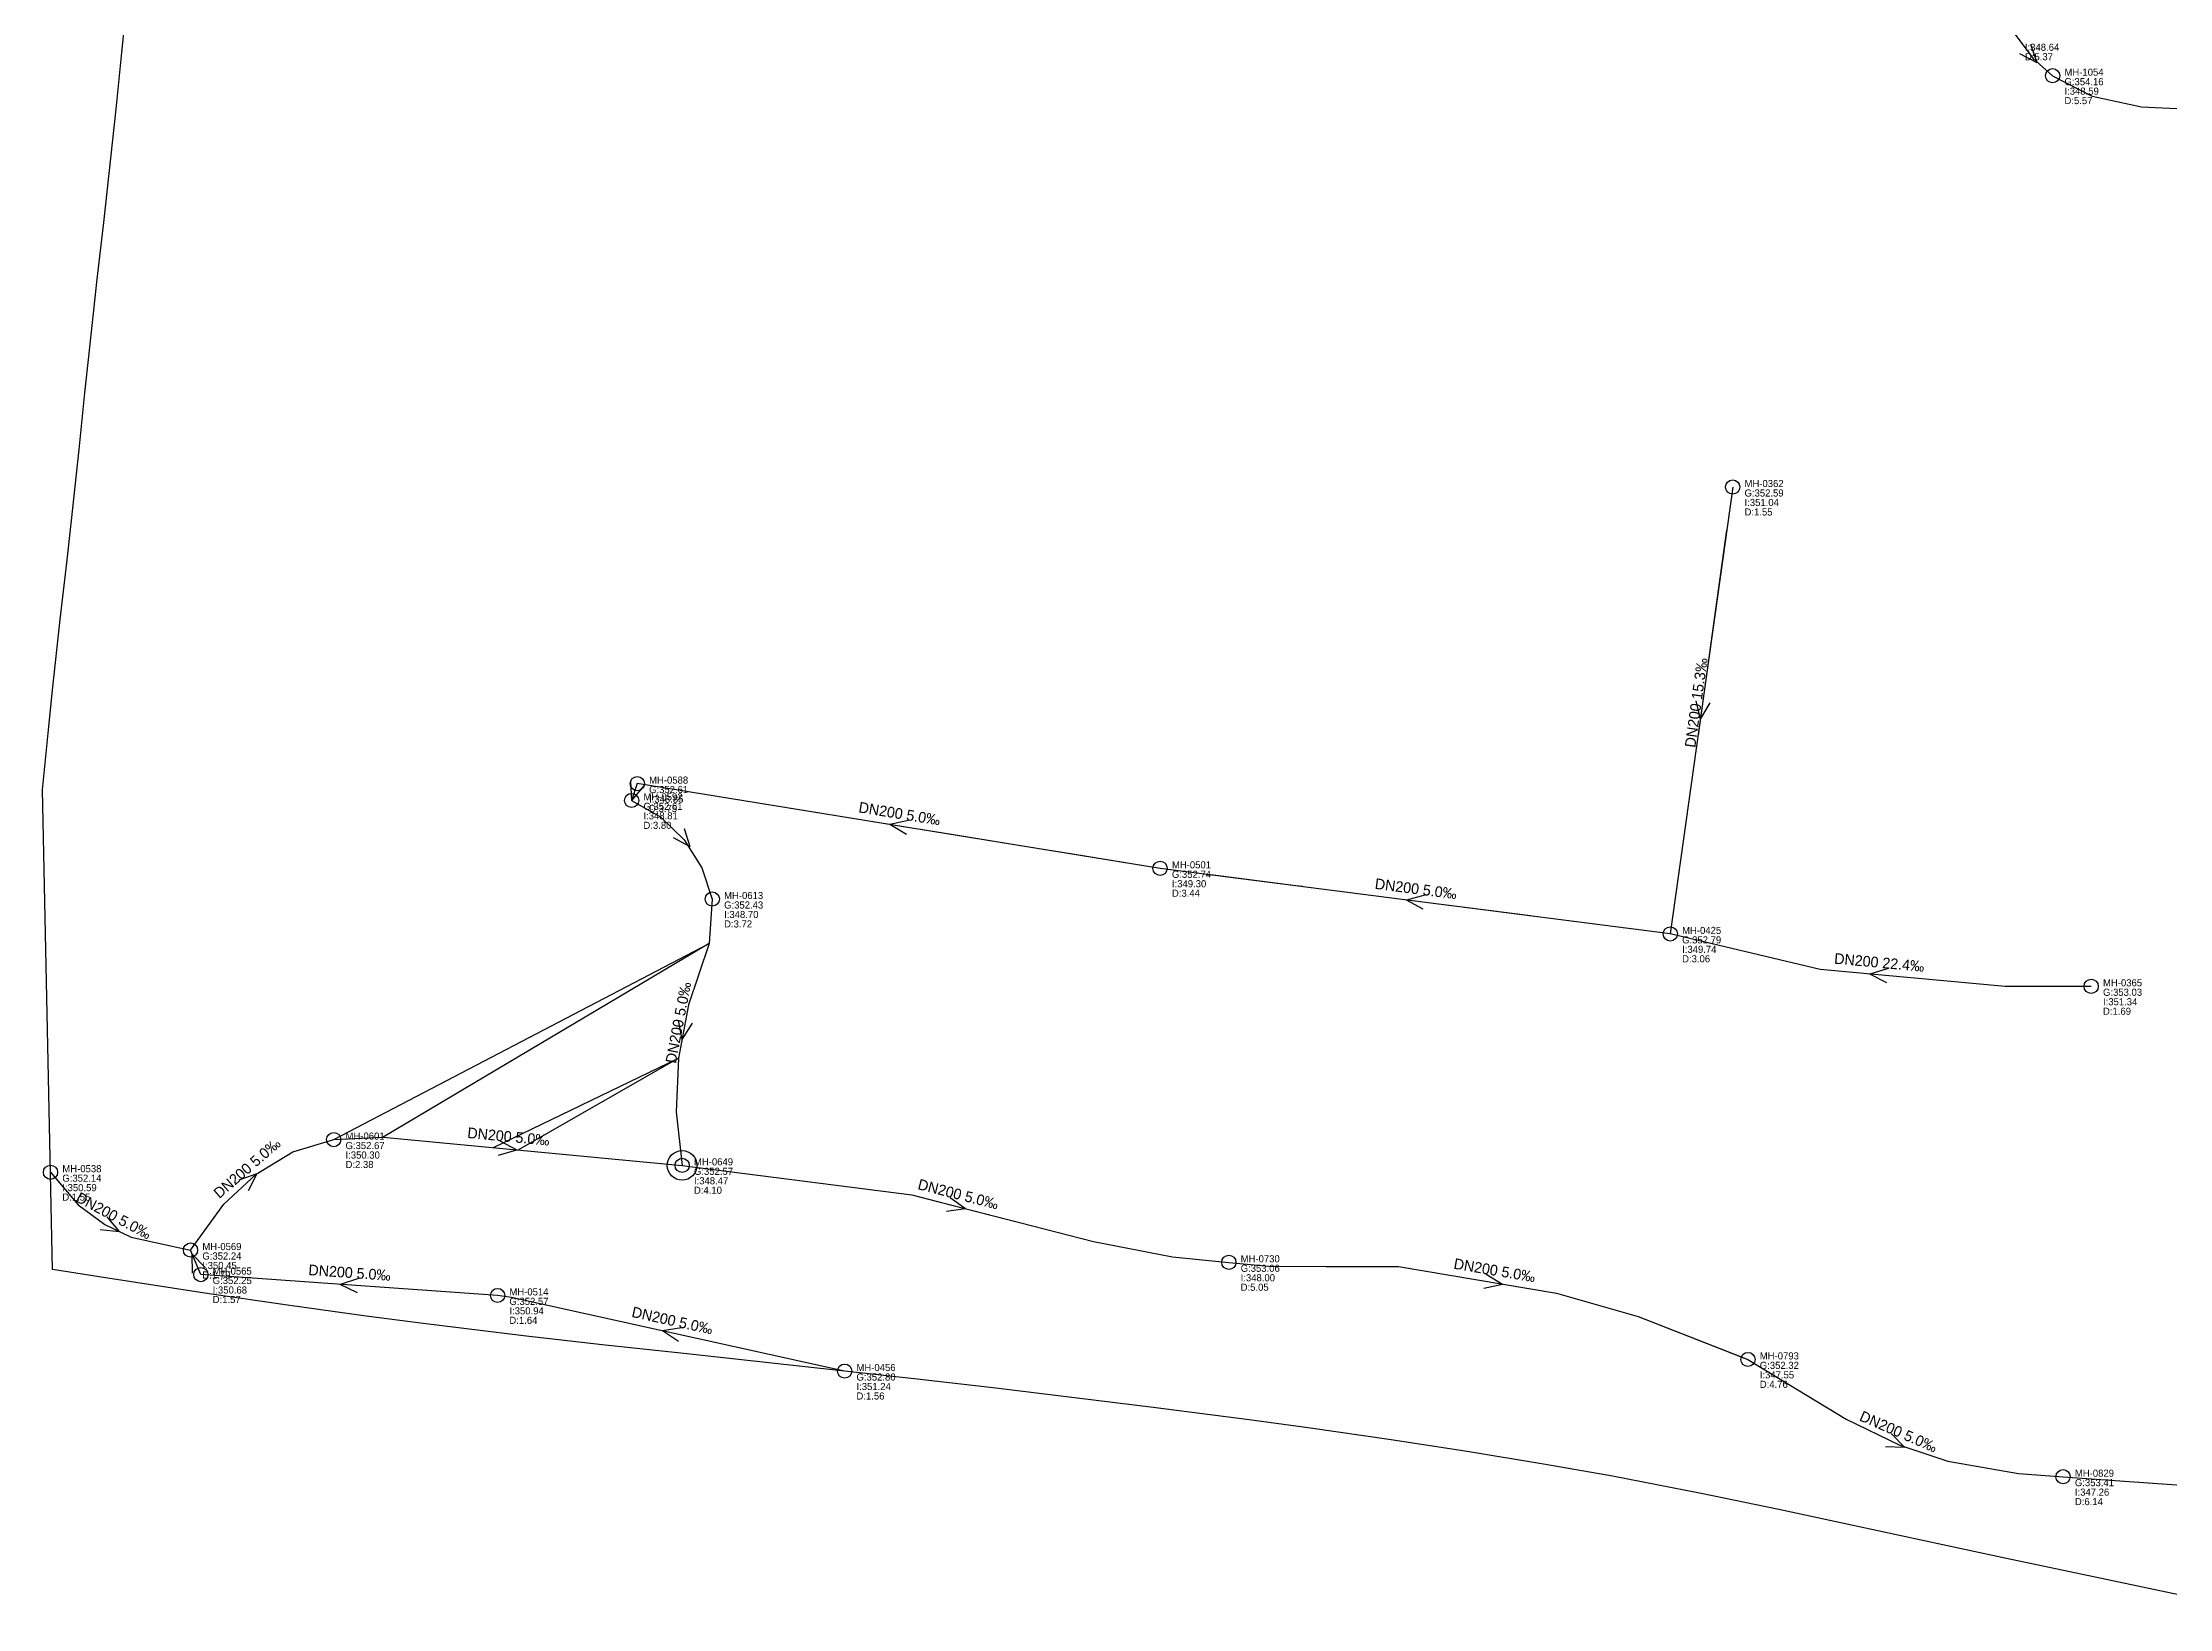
# Model space of a CAD drawing. Header units: metres. Extents: x 449901 to 451990, y 2566737 to 2570846.
# Drawn here: x 449913.2 to 450272.4, y 2567560.9 to 2567825.4 of the extents above; entities that cross this region are included whole.
import ezdxf
from ezdxf.enums import TextEntityAlignment as Align

# ---------------------------------------------------------------- set-up
doc = ezdxf.new("R2010")
doc.units = ezdxf.units.M
for name, color, linetype in [('SEW-CATCHMENT', 4, 'Continuous'), ('SEW-DROP', 6, 'Continuous'), ('SEW-LABEL', 2, 'Continuous'), ('SEW-MH', 7, 'Continuous'), ('SEW-MH-LABEL', 8, 'Continuous'), ('SEW-PIPE-DN200', 3, 'Continuous'), ('SEW-RIDER', 8, 'Continuous')]:
    doc.layers.add(name, color=color, linetype=linetype)

msp = doc.modelspace()

# ---------------------------------------------------------------- linework, layer by layer
at = {"layer": 'SEW-CATCHMENT'}
msp.add_lwpolyline([(450285, 2567560.93), (450271.9, 2567563.69), (450258.8, 2567566.45), (450245.71, 2567569.21), (450237.82, 2567570.89), (450219.54, 2567574.83), (450206.45, 2567577.63), (450193.34, 2567580.34), (450178.34, 2567583.25), (450167.03, 2567585.27), (450153.82, 2567587.46), (450140.59, 2567589.48), (450127.34, 2567591.38), (450117.01, 2567592.78), (450100.79, 2567594.88), (450087.51, 2567596.53), (450074.22, 2567598.12), (450060.92, 2567599.65), (450048.67, 2567601.02), (450047.62, 2567601.14), (450035.87, 2567602.43), (450021.01, 2567604.03), (450007.7, 2567605.48), (449994.4, 2567606.98), (449977.47, 2567609.04), (449967.84, 2567610.3), (449954.58, 2567612.15), (449941.34, 2567614.09), (449922.76, 2567616.95), (449914.88, 2567618.2), (449913.19, 2567699.21), (449914.12, 2567708.8), (449914.86, 2567716.06), (449916.18, 2567727.96), (449917.28, 2567737.54), (449918.09, 2567744.7), (449919.36, 2567756.69), (449920.35, 2567766.28), (449921, 2567772.38), (449922.44, 2567785.44), (449923.52, 2567795.01), (449924.44, 2567803.31), (449925.61, 2567814.17), (449926.6, 2567823.75), (449927.57, 2567833.34)], dxfattribs=at)
at = {"layer": 'SEW-DROP'}
msp.add_circle((450021.22, 2567635.77), 2.5, dxfattribs=at)
at = {"layer": 'SEW-LABEL'}
for p, q in [((450247.13, 2567823.56), (450250.01, 2567822.08)), ((450248.94, 2567825.13), (450250.01, 2567822.08)), ((450192.41, 2567714.25), (450193.18, 2567711.12)), ((450194.79, 2567713.92), (450193.18, 2567711.12)), ((450012.51, 2567700.63), (450012.69, 2567697.41)), ((450014.78, 2567699.87), (450012.69, 2567697.41)), ((450059.47, 2567694.04), (450056.32, 2567693.34)), ((450059.09, 2567691.67), (450056.32, 2567693.34)), ((450019.69, 2567691.17), (450022.52, 2567689.61)), ((450021.55, 2567692.69), (450022.52, 2567689.61)), ((450146.68, 2567681.4), (450143.55, 2567680.59)), ((450146.37, 2567679.02), (450143.55, 2567680.59)), ((450224.94, 2567669.01), (450221.84, 2567668.09)), ((450224.72, 2567666.62), (450221.84, 2567668.09)), ((450020.56, 2567660.22), (450021.18, 2567657.05)), ((450022.92, 2567659.77), (450021.18, 2567657.05)), ((449990.43, 2567639.89), (449993.3, 2567638.41)), ((449990.2, 2567637.5), (449993.3, 2567638.41)), ((449946.4, 2567633.35), (449949.46, 2567634.4)), ((449947.97, 2567631.53), (449949.46, 2567634.4)), ((450065.88, 2567628.05), (450069.08, 2567628.46)), ((450066.47, 2567630.37), (450069.08, 2567628.46)), ((449922.91, 2567624.93), (449926.12, 2567624.58)), ((449924.04, 2567627.05), (449926.12, 2567624.58)), ((449938.53, 2567617.54), (449938.48, 2567620.77)), ((449940.74, 2567618.47), (449938.48, 2567620.77)), ((449966.57, 2567616.65), (449963.49, 2567615.66)), ((449966.4, 2567614.26), (449963.49, 2567615.66)), ((450156.62, 2567615.03), (450159.78, 2567615.72)), ((450157.02, 2567617.4), (450159.78, 2567615.72)), ((450021.1, 2567608.34), (450017.91, 2567607.82)), ((450020.58, 2567606), (450017.91, 2567607.82)), ((450225.4, 2567590.47), (450227.68, 2567588.17)), ((450224.45, 2567588.26), (450227.68, 2567588.17))]:
    msp.add_line(p, q, dxfattribs=at)
at = {"layer": 'SEW-MH'}
for centre in [(450252.7, 2567819.82), (450198.66, 2567750.34), (450013.64, 2567700.25), (450012.69, 2567697.41), (450101.95, 2567685.94), (450026.31, 2567680.75), (450188.12, 2567674.86), (450259.21, 2567666.01), (449962.37, 2567640.12), (449914.54, 2567634.61), (450021.22, 2567635.77), (449938.19, 2567621.46), (449939.93, 2567617.32), (450113.56, 2567619.39), (449990.05, 2567613.8), (450201.24, 2567602.99), (450048.67, 2567601.02), (450254.46, 2567583.18)]:
    msp.add_circle(centre, 1.2, dxfattribs=at)
at = {"layer": 'SEW-PIPE-DN200'}
for points in [[(450246.02, 2567827.23), (450246.02, 2567827.23), (450249.35, 2567822.77), (450252.7, 2567819.82)], [(450252.7, 2567819.82), (450259.39, 2567816.35), (450267.73, 2567814.59), (450329.61, 2567811.63)], [(450198.66, 2567750.34), (450188.12, 2567674.86)], [(450013.64, 2567700.25), (450012.69, 2567697.41)], [(450101.95, 2567685.94), (450013.64, 2567700.25)], [(450012.69, 2567697.41), (450017.54, 2567694.63), (450021.57, 2567690.77), (450024.55, 2567686.05), (450026.31, 2567680.75)], [(450188.12, 2567674.86), (450101.95, 2567685.94)], [(450026.31, 2567680.75), (450026.31, 2567680.75), (450025.78, 2567673.26), (450022.28, 2567662.86), (450020.58, 2567653.86), (450020.23, 2567644.79), (450021.22, 2567635.77)], [(450259.21, 2567666.01), (450244.69, 2567666), (450213.42, 2567668.86), (450188.12, 2567674.86)], [(449938.19, 2567621.46), (449943.83, 2567629.23), (449949.25, 2567634.29), (449955.48, 2567638.06), (449962.37, 2567640.12)], [(449962.37, 2567640.12), (449962.37, 2567640.12), (449970.75, 2567640.55), (450021.22, 2567635.77)], [(450021.22, 2567635.77), (450060.01, 2567630.79), (450090.69, 2567622.92), (450104.04, 2567620.3), (450113.56, 2567619.39)], [(449914.54, 2567634.61), (449919.22, 2567629.13), (449923.73, 2567625.81), (449928.17, 2567623.65), (449938.19, 2567621.46)], [(449939.93, 2567617.32), (449938.19, 2567621.46)], [(450113.56, 2567619.39), (450120.31, 2567618.74), (450142.23, 2567618.68), (450168.89, 2567614.18), (450182.7, 2567610.22), (450201.24, 2567602.99)], [(449990.05, 2567613.8), (449939.93, 2567617.32)], [(450048.67, 2567601.02), (449992.41, 2567613.45), (449990.05, 2567613.8)], [(450201.24, 2567602.99), (450201.24, 2567602.99), (450217.81, 2567592.9), (450226.88, 2567588.49), (450235, 2567585.8), (450246.92, 2567583.72), (450254.46, 2567583.18)], [(450254.46, 2567583.18), (450314.31, 2567578.92)]]:
    msp.add_lwpolyline(points, dxfattribs=at)
at = {"layer": 'SEW-RIDER'}
for points in [[(450198.66, 2567750.34), (450198.66, 2567750.34), (450197.71, 2567743.53)], [(450198.66, 2567750.34), (450198.66, 2567750.34), (450198.66, 2567750.34)], [(450197.64, 2567743.07), (450194.69, 2567721.93), (450192.81, 2567708.41)], [(450013.64, 2567700.25), (450013.64, 2567700.25), (450013.64, 2567700.25)], [(450013.64, 2567700.25), (450013.64, 2567700.25), (450013.64, 2567700.25)], [(450013.64, 2567700.25), (450013.64, 2567700.25)], [(450040.63, 2567695.88), (450022.66, 2567698.79), (450020.92, 2567699.07)], [(450060.37, 2567692.68), (450042.4, 2567695.59), (450040.66, 2567695.87)], [(450080.11, 2567689.48), (450067.08, 2567691.59), (450060.4, 2567692.67)], [(450099.86, 2567686.28), (450086.82, 2567688.39), (450080.14, 2567689.47)], [(450126.02, 2567682.85), (450124.85, 2567683), (450110.53, 2567684.84)], [(450164.5, 2567677.9), (450145.85, 2567680.3), (450144.68, 2567680.45)], [(449962.37, 2567640.12), (450025.78, 2567673.26), (449970.75, 2567640.55)], [(449989.35, 2567638.79), (450020.58, 2567653.86), (449993.57, 2567638.39)], [(450060.01, 2567630.79), (450064.56, 2567629.63), (450084.81, 2567624.43)], [(450130.02, 2567618.71), (450142.23, 2567618.68), (450168.57, 2567614.23)], [(450183.7, 2567609.83), (450200.56, 2567603.26)]]:
    msp.add_lwpolyline(points, dxfattribs=at)

# ---------------------------------------------------------------- texts
at = {"layer": 'SEW-LABEL'}
for s, rotation, p in [('DN200 15.3‰', 82.0559, (450193.39, 2567713.8)), ('DN200 5.0‰', 350.7926, (450057.8, 2567694.3)), ('DN200 5.0‰', 352.6774, (450145.04, 2567681.6)), ('DN200 22.4‰', 354.7792, (450223.34, 2567669.15)), ('DN200 5.0‰', 79.2695, (450021.46, 2567659.72)), ('DN200 5.0‰', 40.887, (449948.32, 2567634.62)), ('DN200 5.0‰', -5.414, (449991.81, 2567639.75)), ('DN200 5.0‰', -14.3953, (450067.63, 2567630.04)), ('DN200 5.0‰', -28.0722, (449924.8, 2567626.48)), ('DN200 5.0‰', 355.9868, (449964.99, 2567616.76)), ('DN200 5.0‰', -9.5836, (450158.3, 2567617.17)), ('DN200 5.0‰', 347.5421, (450019.38, 2567608.69)), ('DN200 5.0‰', -23.3519, (450226.31, 2567589.97))]:
    msp.add_text(s, height=1.8, rotation=rotation, dxfattribs=at).set_placement(p, align=Align.CENTER)
at = {"layer": 'SEW-MH-LABEL'}
for s, p in [('D:5.37', (450248.02, 2567822.43)), ('I:348.64', (450248.02, 2567824.03)), ('G:354.16', (450254.7, 2567818.22)), ('MH-1054', (450254.7, 2567819.82)), ('D:5.57', (450254.7, 2567815.02)), ('I:348.59', (450254.7, 2567816.62)), ('MH-0362', (450200.66, 2567750.34)), ('G:352.59', (450200.66, 2567748.74)), ('I:351.04', (450200.66, 2567747.14)), ('D:1.55', (450200.66, 2567745.54)), ('MH-0588', (450015.64, 2567700.25)), ('G:352.61', (450014.69, 2567695.81)), ('MH-0592', (450014.69, 2567697.41)), ('G:352.61', (450015.64, 2567698.65)), ('D:3.75', (450015.64, 2567695.45)), ('I:348.85', (450015.64, 2567697.05)), ('D:3.80', (450014.69, 2567692.61)), ('I:348.81', (450014.69, 2567694.21)), ('MH-0501', (450103.95, 2567685.94)), ('G:352.74', (450103.95, 2567684.34)), ('D:3.44', (450103.95, 2567681.14)), ('I:349.30', (450103.95, 2567682.74)), ('G:352.43', (450028.31, 2567679.15)), ('MH-0613', (450028.31, 2567680.75)), ('I:348.70', (450028.31, 2567677.55)), ('D:3.72', (450028.31, 2567675.95)), ('MH-0425', (450190.12, 2567674.86)), ('G:352.79', (450190.12, 2567673.26)), ('I:349.74', (450190.12, 2567671.66)), ('D:3.06', (450190.12, 2567670.06)), ('G:353.03', (450261.21, 2567664.41)), ('MH-0365', (450261.21, 2567666.01)), ('D:1.69', (450261.21, 2567661.21)), ('I:351.34', (450261.21, 2567662.81)), ('G:352.67', (449964.37, 2567638.52)), ('MH-0601', (449964.37, 2567640.12)), ('MH-0538', (449916.54, 2567634.61)), ('D:2.38', (449964.37, 2567635.32)), ('I:350.30', (449964.37, 2567636.92)), ('MH-0649', (450023.22, 2567635.77)), ('G:352.14', (449916.54, 2567633.01)), ('I:350.59', (449916.54, 2567631.41)), ('G:352.57', (450023.22, 2567634.17)), ('D:4.10', (450023.22, 2567630.97)), ('I:348.47', (450023.22, 2567632.57)), ('D:1.55', (449916.54, 2567629.81)), ('G:352.24', (449940.19, 2567619.86)), ('MH-0569', (449940.19, 2567621.46)), ('D:1.79', (449940.19, 2567616.66)), ('I:350.45', (449940.19, 2567618.26)), ('MH-0565', (449941.93, 2567617.32)), ('G:353.06', (450115.56, 2567617.79)), ('MH-0730', (450115.56, 2567619.39)), ('G:352.25', (449941.93, 2567615.72)), ('I:350.68', (449941.93, 2567614.12)), ('MH-0514', (449992.05, 2567613.8)), ('D:5.05', (450115.56, 2567614.59)), ('I:348.00', (450115.56, 2567616.19)), ('D:1.57', (449941.93, 2567612.52)), ('G:352.57', (449992.05, 2567612.2)), ('I:350.94', (449992.05, 2567610.6)), ('D:1.64', (449992.05, 2567609)), ('MH-0793', (450203.24, 2567602.99)), ('G:352.80', (450050.67, 2567599.42)), ('MH-0456', (450050.67, 2567601.02)), ('G:352.32', (450203.24, 2567601.39)), ('I:347.55', (450203.24, 2567599.79)), ('D:1.56', (450050.67, 2567596.22)), ('I:351.24', (450050.67, 2567597.82)), ('D:4.76', (450203.24, 2567598.19)), ('G:353.41', (450256.46, 2567581.58)), ('MH-0829', (450256.46, 2567583.18)), ('D:6.14', (450256.46, 2567578.38)), ('I:347.26', (450256.46, 2567579.98))]:
    msp.add_text(s, height=1.2, dxfattribs=at).set_placement(p)

doc.saveas('drawing.dxf')
